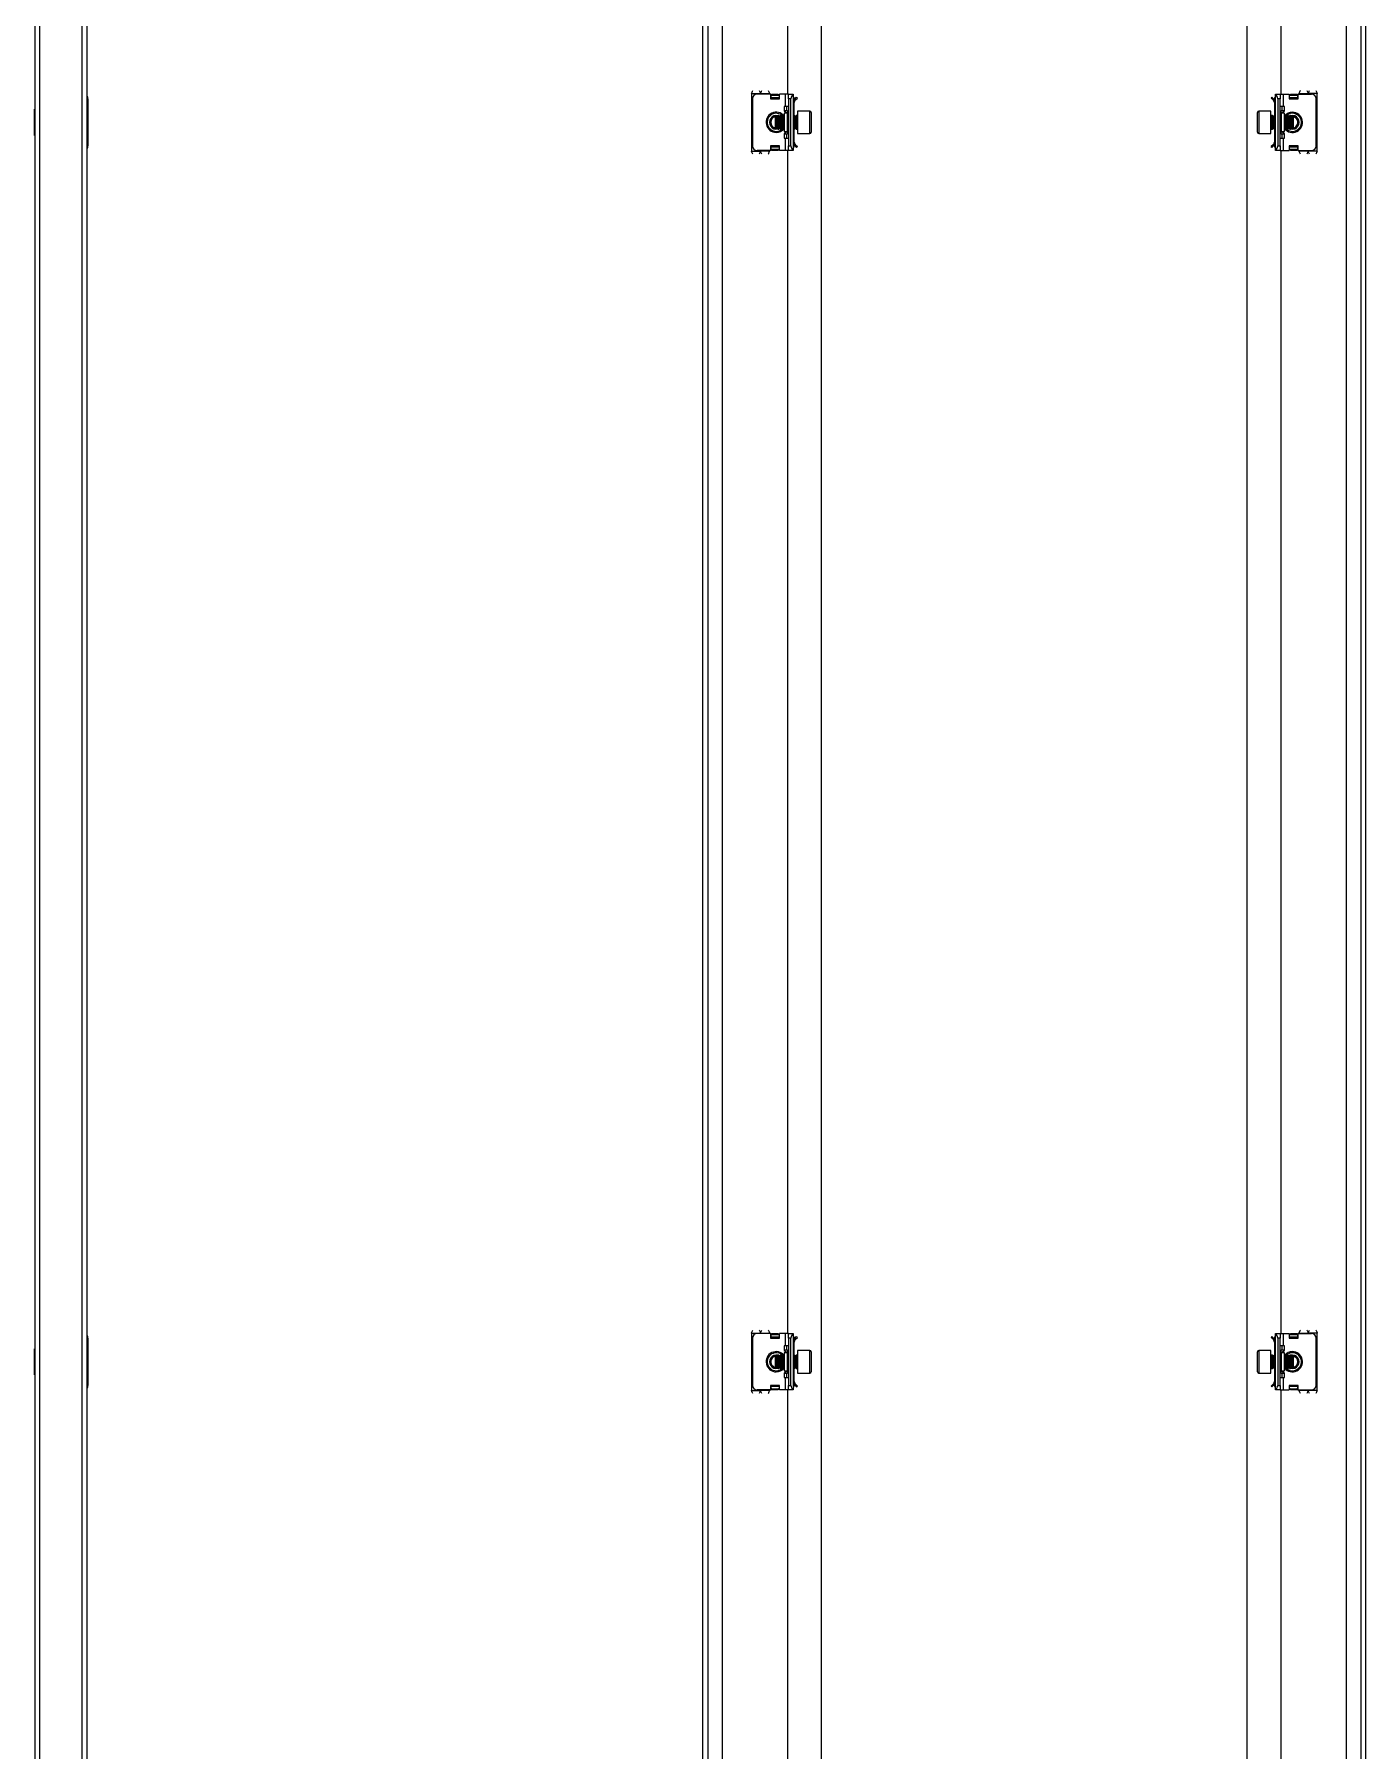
# Model space of a CAD drawing. Header units: millimetres. Extents: x -32 to 1459, y -1292 to 1206.
# Drawn here: x 868 to 1459, y -530 to 231 of the extents above; entities that cross this region are included whole.
import ezdxf

# ---------------------------------------------------------------- set-up
doc = ezdxf.new("R2010")
doc.units = ezdxf.units.MM

msp = doc.modelspace()

# ---------------------------------------------------------------- linework, layer by layer
at = {"color": 7, "linetype": 'Continuous', "lineweight": 25}
for p, q in [((868.5, -1158.31), (868.5, 992.49)), ((891.5, 994.59), (891.5, -1160.41)), ((1164.83, -1160.41), (1164.83, 994.59)), ((1173.33, 994.59), (1173.33, -1160.41)), ((1450.33, -1160.41), (1450.33, 994.59)), ((1458.83, 994.59), (1458.83, -1160.41)), ((1217.33, 961.59), (1217.33, -1127.41)), ((1406.33, -1127.41), (1406.33, 961.59)), ((1202.33, 854.59), (1202.33, 204.59)), ((1421.33, 204.59), (1421.33, 854.59)), ((892, 202.59), (892, 181.59)), ((1186.33, 204.84), (1186.33, 179.34)), ((1186.83, 202.59), (1186.83, 181.59)), ((1194.83, 204.59), (1188.83, 204.59)), ((1194.33, 204.84), (1194.33, 204.59)), ((1194.83, 204.59), (1194.83, 202.59)), ((1195.03, 204.47), (1194.83, 204.47)), ((1194.83, 202.59), (1198.83, 202.59)), ((1195.03, 202.59), (1195.03, 204.47)), ((1195.08, 204.21), (1195.58, 204.56)), ((1195.58, 204.21), (1195.08, 203.85)), ((1195.08, 203.85), (1195.08, 204.21)), ((1195.08, 202.94), (1195.08, 203.85)), ((1195.08, 202.59), (1195.08, 202.94)), ((1195.58, 204.56), (1195.58, 204.21)), ((1195.58, 204.56), (1198.08, 204.56)), ((1195.58, 204.21), (1198.08, 204.21)), ((1198.08, 204.21), (1198.08, 204.56)), ((1198.08, 204.56), (1198.58, 204.21)), ((1198.58, 203.85), (1198.08, 204.21)), ((1198.58, 204.21), (1198.58, 203.85)), ((1198.58, 203.85), (1198.58, 202.94)), ((1198.58, 202.94), (1198.58, 202.59)), ((1198.83, 202.59), (1198.83, 204.59)), ((1201.33, 204.59), (1198.83, 204.59)), ((1200.83, 199.09), (1200.83, 197.09)), ((1201.33, 199.09), (1200.83, 199.09)), ((1202.83, 204.59), (1201.33, 204.59)), ((1202.83, 199.09), (1201.33, 199.09)), ((1202.83, 202.59), (1202.83, 204.59)), ((1202.83, 204.59), (1204.83, 204.59)), ((1202.83, 202.59), (1202.83, 181.59)), ((1203.83, 181.59), (1203.83, 202.59)), ((1204.83, 204.59), (1204.83, 204.32)), ((1204.83, 204.32), (1204.83, 179.85)), ((1204.83, 203.5), (1205.04, 203.29)), ((1205.33, 200.84), (1204.83, 200.84)), ((1205.33, 202.59), (1205.33, 202.13)), ((1205.33, 197.34), (1205.33, 200.84)), ((1205.42, 202.25), (1206.39, 203.23)), ((1205.77, 201.9), (1205.42, 202.25)), ((1205.77, 201.9), (1206.75, 202.87)), ((1206.39, 203.23), (1206.75, 202.87)), ((1417.27, 203.23), (1416.92, 202.87)), ((1417.89, 201.9), (1416.92, 202.87)), ((1418.25, 202.25), (1417.27, 203.23)), ((1417.89, 201.9), (1418.25, 202.25)), ((1418.33, 202.59), (1418.33, 202.19)), ((1418.33, 200.84), (1418.83, 200.84)), ((1418.33, 200.84), (1418.33, 197.34)), ((1418.62, 203.29), (1418.83, 203.5)), ((1418.83, 204.59), (1420.83, 204.59)), ((1418.83, 204.32), (1418.83, 204.59)), ((1418.83, 179.85), (1418.83, 204.32)), ((1419.83, 202.59), (1419.83, 181.59)), ((1420.83, 204.59), (1420.83, 202.59)), ((1420.83, 204.59), (1422.33, 204.59)), ((1420.83, 181.59), (1420.83, 202.59)), ((1422.33, 199.09), (1420.83, 199.09)), ((1422.33, 204.59), (1424.83, 204.59)), ((1422.83, 199.09), (1422.33, 199.09)), ((1422.83, 197.09), (1422.83, 199.09)), ((1424.83, 204.59), (1424.83, 202.59)), ((1424.83, 202.59), (1428.83, 202.59)), ((1425.08, 204.21), (1425.58, 204.56)), ((1425.58, 204.21), (1425.08, 203.85)), ((1425.08, 203.85), (1425.08, 204.21)), ((1425.08, 202.94), (1425.08, 203.85)), ((1425.08, 202.59), (1425.08, 202.94)), ((1425.58, 204.56), (1425.58, 204.21)), ((1425.58, 204.56), (1428.08, 204.56)), ((1425.58, 204.21), (1428.08, 204.21)), ((1428.08, 204.21), (1428.08, 204.56)), ((1428.08, 204.56), (1428.58, 204.21)), ((1428.58, 203.85), (1428.08, 204.21)), ((1428.58, 204.21), (1428.58, 203.85)), ((1428.58, 203.85), (1428.58, 202.94)), ((1428.58, 202.94), (1428.58, 202.59)), ((1428.63, 204.47), (1428.63, 202.59)), ((1428.83, 204.47), (1428.63, 204.47)), ((1428.83, 202.59), (1428.83, 204.59)), ((1428.83, 204.59), (1434.83, 204.59)), ((1429.33, 204.59), (1429.33, 204.84)), ((1436.83, 181.59), (1436.83, 202.59)), ((1437.33, 179.34), (1437.33, 204.84)), ((868.5, 197.87), (868.2, 197.87)), ((868.2, 186.3), (868.2, 197.87)), ((1197.39, 195.09), (1196.83, 194.53)), ((1196.83, 194.53), (1196.83, 189.64)), ((1197.44, 195.09), (1197.39, 195.09)), ((1197.39, 195.09), (1197.39, 189.09)), ((1197.83, 194.53), (1197.44, 195.09)), ((1197.44, 195.09), (1197.44, 190.94)), ((1197.44, 190.94), (1197.44, 189.09)), ((1198.22, 195.09), (1197.83, 194.53)), ((1197.83, 194.53), (1197.83, 191.15)), ((1197.83, 191.15), (1197.83, 189.64)), ((1198.44, 195.09), (1198.22, 195.09)), ((1198.22, 195.09), (1198.22, 190.94)), ((1198.22, 190.94), (1198.22, 189.09)), ((1198.83, 194.53), (1198.44, 195.09)), ((1198.44, 195.09), (1198.44, 190.94)), ((1198.44, 190.94), (1198.44, 189.09)), ((1198.66, 194.78), (1198.91, 194.64)), ((1199.22, 195.09), (1198.83, 194.53)), ((1198.83, 194.53), (1198.83, 191.15)), ((1198.83, 191.15), (1198.83, 189.64)), ((1199.44, 195.09), (1199.22, 195.09)), ((1199.22, 195.09), (1199.22, 190.94)), ((1199.22, 190.94), (1199.22, 189.09)), ((1199.83, 194.53), (1199.44, 195.09)), ((1199.44, 195.09), (1199.44, 190.94)), ((1199.44, 190.94), (1199.44, 189.09)), ((1200.22, 195.09), (1199.83, 194.53)), ((1199.83, 194.53), (1199.83, 191.15)), ((1199.83, 191.15), (1199.83, 189.64)), ((1200.44, 195.09), (1200.22, 195.09)), ((1200.22, 195.09), (1200.22, 190.94)), ((1200.22, 190.94), (1200.22, 189.09)), ((1200.83, 194.53), (1200.44, 195.09)), ((1200.44, 195.09), (1200.44, 190.94)), ((1200.44, 190.94), (1200.44, 189.09)), ((1200.83, 197.34), (1201.83, 197.34)), ((1200.83, 197.09), (1202.51, 196.12)), ((1202.33, 196.09), (1200.83, 196.09)), ((1200.83, 196.09), (1200.83, 188.09)), ((1201.83, 197.34), (1202.33, 197.34)), ((1202.33, 197.34), (1202.33, 196.22)), ((1205.33, 197.34), (1204.83, 197.34)), ((1205.22, 195.09), (1204.83, 194.53)), ((1205.44, 195.09), (1205.22, 195.09)), ((1205.22, 195.09), (1205.22, 190.94)), ((1205.22, 190.94), (1205.22, 189.09)), ((1205.33, 195.09), (1205.33, 197.34)), ((1205.83, 194.53), (1205.44, 195.09)), ((1205.44, 195.09), (1205.44, 190.94)), ((1205.44, 190.94), (1205.44, 189.09)), ((1206.22, 195.09), (1205.83, 194.53)), ((1205.83, 194.53), (1205.83, 191.15)), ((1205.83, 191.15), (1205.83, 189.64)), ((1206.58, 195.09), (1206.22, 195.09)), ((1206.22, 195.09), (1206.22, 190.94)), ((1206.22, 190.94), (1206.22, 189.09)), ((1212.23, 197.09), (1206.83, 197.09)), ((1206.83, 197.09), (1206.83, 187.09)), ((1212.83, 196.49), (1212.83, 187.69)), ((1410.83, 196.15), (1410.83, 196.49)), ((1410.83, 187.69), (1410.83, 196.15)), ((1416.83, 197.09), (1411.43, 197.09)), ((1416.83, 196.71), (1416.83, 197.09)), ((1416.83, 187.09), (1416.83, 196.71)), ((1417.44, 195.09), (1417.08, 195.09)), ((1417.83, 194.53), (1417.44, 195.09)), ((1417.44, 190.94), (1417.44, 195.09)), ((1417.44, 189.09), (1417.44, 190.94)), ((1418.22, 195.09), (1417.83, 194.53)), ((1417.83, 191.15), (1417.83, 194.53)), ((1417.83, 189.64), (1417.83, 191.15)), ((1418.44, 195.09), (1418.22, 195.09)), ((1418.22, 190.94), (1418.22, 195.09)), ((1418.22, 189.09), (1418.22, 190.94)), ((1418.83, 197.34), (1418.33, 197.34)), ((1418.33, 197.34), (1418.33, 195.09)), ((1418.83, 194.53), (1418.44, 195.09)), ((1418.44, 190.94), (1418.44, 195.09)), ((1418.44, 189.09), (1418.44, 190.94)), ((1421.16, 196.12), (1422.83, 197.09)), ((1421.33, 196.22), (1421.33, 197.34)), ((1421.33, 197.34), (1421.83, 197.34)), ((1422.83, 196.09), (1421.33, 196.09)), ((1421.83, 197.34), (1422.83, 197.34)), ((1422.83, 188.09), (1422.83, 196.09)), ((1423.22, 195.09), (1422.83, 194.53)), ((1423.44, 195.09), (1423.22, 195.09)), ((1423.22, 190.94), (1423.22, 195.09)), ((1423.22, 189.09), (1423.22, 190.94)), ((1423.83, 194.53), (1423.44, 195.09)), ((1423.44, 190.94), (1423.44, 195.09)), ((1423.44, 189.09), (1423.44, 190.94)), ((1424.22, 195.09), (1423.83, 194.53)), ((1423.83, 191.15), (1423.83, 194.53)), ((1423.83, 189.64), (1423.83, 191.15)), ((1424.44, 195.09), (1424.22, 195.09)), ((1424.22, 190.94), (1424.22, 195.09)), ((1424.22, 189.09), (1424.22, 190.94)), ((1424.83, 194.53), (1424.44, 195.09)), ((1424.44, 190.94), (1424.44, 195.09)), ((1424.44, 189.09), (1424.44, 190.94)), ((1424.76, 194.64), (1425, 194.78)), ((1425.22, 195.09), (1424.83, 194.53)), ((1424.83, 191.15), (1424.83, 194.53)), ((1424.83, 189.64), (1424.83, 191.15)), ((1425.44, 195.09), (1425.22, 195.09)), ((1425.22, 190.94), (1425.22, 195.09)), ((1425.22, 189.09), (1425.22, 190.94)), ((1425.83, 194.53), (1425.44, 195.09)), ((1425.44, 190.94), (1425.44, 195.09)), ((1425.44, 189.09), (1425.44, 190.94)), ((1426.22, 195.09), (1425.83, 194.53)), ((1425.83, 191.15), (1425.83, 194.53)), ((1425.83, 189.64), (1425.83, 191.15)), ((1426.28, 195.09), (1426.22, 195.09)), ((1426.22, 190.94), (1426.22, 195.09)), ((1426.22, 189.09), (1426.22, 190.94)), ((1426.83, 194.53), (1426.28, 195.09)), ((1426.28, 194.86), (1426.28, 195.09)), ((1426.28, 189.09), (1426.28, 194.86)), ((1426.83, 194.35), (1426.83, 194.53)), ((1426.83, 189.64), (1426.83, 194.35)), ((868.2, 186.3), (868.5, 186.3)), ((1196.31, 189.52), (1197.14, 189.33)), ((1196.83, 189.64), (1197.39, 189.09)), ((1197.39, 189.09), (1197.44, 189.09)), ((1197.44, 189.09), (1197.83, 189.64)), ((1197.62, 189.34), (1197.99, 189.41)), ((1197.83, 189.64), (1198.22, 189.09)), ((1198.22, 189.09), (1198.44, 189.09)), ((1198.44, 189.09), (1198.83, 189.64)), ((1198.91, 189.53), (1198.66, 189.4)), ((1198.83, 189.64), (1199.22, 189.09)), ((1199.22, 189.09), (1199.44, 189.09)), ((1199.44, 189.09), (1199.83, 189.64)), ((1199.83, 189.64), (1200.22, 189.09)), ((1200.22, 189.09), (1200.44, 189.09)), ((1200.44, 189.09), (1200.83, 189.64)), ((1200.83, 188.09), (1202.33, 188.09)), ((1202.51, 188.05), (1200.83, 187.09)), ((1200.83, 187.09), (1200.83, 185.09)), ((1201.83, 186.84), (1200.83, 186.84)), ((1200.83, 185.09), (1201.33, 185.09)), ((1201.33, 185.09), (1202.83, 185.09)), ((1202.33, 186.84), (1201.83, 186.84)), ((1202.33, 187.95), (1202.33, 186.84)), ((1204.83, 189.64), (1205.22, 189.09)), ((1204.83, 186.84), (1205.33, 186.84)), ((1205.33, 183.34), (1204.83, 183.34)), ((1205.22, 189.09), (1205.44, 189.09)), ((1205.33, 186.84), (1205.33, 189.09)), ((1205.33, 183.34), (1205.33, 186.84)), ((1205.44, 189.09), (1205.83, 189.64)), ((1205.83, 189.64), (1206.22, 189.09)), ((1206.22, 189.09), (1206.58, 189.09)), ((1206.83, 187.09), (1212.23, 187.09)), ((1411.43, 187.09), (1416.83, 187.09)), ((1417.08, 189.09), (1417.44, 189.09)), ((1417.44, 189.09), (1417.83, 189.64)), ((1417.83, 189.64), (1418.22, 189.09)), ((1418.22, 189.09), (1418.44, 189.09)), ((1418.33, 189.09), (1418.33, 186.84)), ((1418.33, 186.84), (1418.83, 186.84)), ((1418.33, 186.84), (1418.33, 183.34)), ((1418.33, 183.34), (1418.83, 183.34)), ((1418.44, 189.09), (1418.83, 189.64)), ((1420.83, 185.09), (1422.33, 185.09)), ((1422.83, 187.09), (1421.16, 188.05)), ((1421.33, 188.09), (1422.83, 188.09)), ((1421.33, 186.84), (1421.33, 187.95)), ((1421.83, 186.84), (1421.33, 186.84)), ((1422.83, 186.84), (1421.83, 186.84)), ((1422.33, 185.09), (1422.83, 185.09)), ((1422.83, 189.64), (1423.22, 189.09)), ((1422.83, 185.09), (1422.83, 187.09)), ((1423.22, 189.09), (1423.44, 189.09)), ((1423.44, 189.09), (1423.83, 189.64)), ((1423.83, 189.64), (1424.22, 189.09)), ((1424.22, 189.09), (1424.44, 189.09)), ((1424.44, 189.09), (1424.83, 189.64)), ((1425, 189.4), (1424.76, 189.53)), ((1424.83, 189.64), (1425.22, 189.09)), ((1425.22, 189.09), (1425.44, 189.09)), ((1425.44, 189.09), (1425.83, 189.64)), ((1425.67, 189.41), (1426.04, 189.34)), ((1425.83, 189.64), (1426.22, 189.09)), ((1426.22, 189.09), (1426.28, 189.09)), ((1426.28, 189.09), (1426.83, 189.64)), ((1426.52, 189.33), (1427.35, 189.52)), ((1194.83, 179.59), (1188.83, 179.59)), ((1194.33, 179.59), (1194.33, 179.34)), ((1198.83, 181.59), (1194.83, 181.59)), ((1194.83, 181.59), (1194.83, 179.59)), ((1194.83, 179.7), (1195.03, 179.7)), ((1195.03, 179.7), (1195.03, 181.59)), ((1195.08, 181.23), (1195.08, 181.59)), ((1195.08, 180.32), (1195.08, 181.23)), ((1195.08, 180.32), (1195.58, 179.96)), ((1195.08, 179.96), (1195.08, 180.32)), ((1195.58, 179.61), (1195.08, 179.96)), ((1198.08, 179.96), (1195.58, 179.96)), ((1195.58, 179.96), (1195.58, 179.61)), ((1198.08, 179.61), (1195.58, 179.61)), ((1198.08, 179.96), (1198.58, 180.32)), ((1198.08, 179.61), (1198.08, 179.96)), ((1198.58, 179.96), (1198.08, 179.61)), ((1198.58, 181.59), (1198.58, 181.23)), ((1198.58, 181.23), (1198.58, 180.32)), ((1198.58, 180.32), (1198.58, 179.96)), ((1198.83, 179.59), (1198.83, 181.59)), ((1201.33, 179.59), (1198.83, 179.59)), ((1202.83, 179.59), (1201.33, 179.59)), ((1202.33, 179.59), (1202.33, -345.41)), ((1202.83, 179.59), (1202.83, 181.59)), ((1204.83, 179.59), (1202.83, 179.59)), ((1205.04, 180.88), (1204.83, 180.67)), ((1204.83, 179.85), (1204.83, 179.59)), ((1205.33, 181.59), (1205.33, 181.98)), ((1205.77, 182.28), (1205.42, 181.92)), ((1205.42, 181.92), (1206.39, 180.95)), ((1205.77, 182.28), (1206.75, 181.3)), ((1206.39, 180.95), (1206.75, 181.3)), ((1417.89, 182.28), (1416.92, 181.3)), ((1417.27, 180.95), (1416.92, 181.3)), ((1418.25, 181.92), (1417.27, 180.95)), ((1417.89, 182.28), (1418.25, 181.92)), ((1418.33, 181.59), (1418.33, 182.05)), ((1418.83, 180.67), (1418.62, 180.88)), ((1418.83, 179.59), (1418.83, 179.85)), ((1420.83, 179.59), (1418.83, 179.59)), ((1420.83, 181.59), (1420.83, 179.59)), ((1420.83, 179.59), (1422.33, 179.59)), ((1421.33, -345.41), (1421.33, 179.59)), ((1422.33, 179.59), (1424.83, 179.59)), ((1424.83, 181.59), (1424.83, 179.59)), ((1428.83, 181.59), (1424.83, 181.59)), ((1425.08, 181.23), (1425.08, 181.59)), ((1425.08, 180.32), (1425.08, 181.23)), ((1425.08, 179.96), (1425.08, 180.32)), ((1425.08, 180.32), (1425.58, 179.96)), ((1425.58, 179.61), (1425.08, 179.96)), ((1425.58, 179.96), (1425.58, 179.61)), ((1428.08, 179.96), (1425.58, 179.96)), ((1428.08, 179.61), (1425.58, 179.61)), ((1428.08, 179.96), (1428.58, 180.32)), ((1428.08, 179.61), (1428.08, 179.96)), ((1428.58, 179.96), (1428.08, 179.61)), ((1428.58, 181.59), (1428.58, 181.23)), ((1428.58, 181.23), (1428.58, 180.32)), ((1428.58, 180.32), (1428.58, 179.96)), ((1428.63, 181.59), (1428.63, 179.7)), ((1428.63, 179.7), (1428.83, 179.7)), ((1428.83, 179.59), (1428.83, 181.59)), ((1428.83, 179.59), (1434.83, 179.59)), ((1429.33, 179.34), (1429.33, 179.59)), ((892, -347.41), (892, -368.41)), ((1186.33, -345.16), (1186.33, -370.66)), ((1186.83, -347.41), (1186.83, -368.41)), ((1194.83, -345.41), (1188.83, -345.41)), ((1194.33, -345.16), (1194.33, -345.41)), ((1194.83, -345.41), (1194.83, -347.41)), ((1195.03, -345.53), (1194.83, -345.53)), ((1194.83, -347.41), (1198.83, -347.41)), ((1195.03, -347.41), (1195.03, -345.53)), ((1195.08, -345.79), (1195.58, -345.44)), ((1195.58, -345.79), (1195.08, -346.15)), ((1195.08, -346.15), (1195.08, -345.79)), ((1195.08, -347.06), (1195.08, -346.15)), ((1195.08, -347.41), (1195.08, -347.06)), ((1195.58, -345.44), (1195.58, -345.79)), ((1195.58, -345.44), (1198.08, -345.44)), ((1195.58, -345.79), (1198.08, -345.79)), ((1198.08, -345.79), (1198.08, -345.44)), ((1198.08, -345.44), (1198.58, -345.79)), ((1198.58, -346.15), (1198.08, -345.79)), ((1198.58, -345.79), (1198.58, -346.15)), ((1198.58, -346.15), (1198.58, -347.06)), ((1198.58, -347.06), (1198.58, -347.41)), ((1198.83, -347.41), (1198.83, -345.41)), ((1201.33, -345.41), (1198.83, -345.41)), ((1202.83, -345.41), (1201.33, -345.41)), ((1202.83, -345.41), (1204.83, -345.41)), ((1202.83, -347.41), (1202.83, -345.41)), ((1202.83, -347.41), (1202.83, -368.41)), ((1203.83, -368.41), (1203.83, -347.41)), ((1204.83, -345.41), (1204.83, -345.68)), ((1204.83, -345.68), (1204.83, -370.15)), ((1204.83, -346.5), (1205.04, -346.71)), ((1205.33, -349.16), (1204.83, -349.16)), ((1205.33, -347.41), (1205.33, -347.87)), ((1205.33, -352.66), (1205.33, -349.16)), ((1205.42, -347.75), (1206.39, -346.77)), ((1205.77, -348.1), (1205.42, -347.75)), ((1205.77, -348.1), (1206.75, -347.13)), ((1206.39, -346.77), (1206.75, -347.13)), ((1417.27, -346.77), (1416.92, -347.13)), ((1417.89, -348.1), (1416.92, -347.13)), ((1418.25, -347.75), (1417.27, -346.77)), ((1417.89, -348.1), (1418.25, -347.75)), ((1418.33, -347.41), (1418.33, -347.81)), ((1418.33, -349.16), (1418.83, -349.16)), ((1418.33, -349.16), (1418.33, -352.66)), ((1418.62, -346.71), (1418.83, -346.5)), ((1418.83, -345.41), (1420.83, -345.41)), ((1418.83, -345.68), (1418.83, -345.41)), ((1418.83, -370.15), (1418.83, -345.68)), ((1419.83, -347.41), (1419.83, -368.41)), ((1420.83, -345.41), (1420.83, -347.41)), ((1420.83, -345.41), (1422.33, -345.41)), ((1420.83, -368.41), (1420.83, -347.41)), ((1422.33, -345.41), (1424.83, -345.41)), ((1424.83, -345.41), (1424.83, -347.41)), ((1424.83, -347.41), (1428.83, -347.41)), ((1425.08, -345.79), (1425.58, -345.44)), ((1425.58, -345.79), (1425.08, -346.15)), ((1425.08, -346.15), (1425.08, -345.79)), ((1425.08, -347.06), (1425.08, -346.15)), ((1425.08, -347.41), (1425.08, -347.06)), ((1425.58, -345.44), (1425.58, -345.79)), ((1425.58, -345.44), (1428.08, -345.44)), ((1425.58, -345.79), (1428.08, -345.79)), ((1428.08, -345.79), (1428.08, -345.44)), ((1428.08, -345.44), (1428.58, -345.79)), ((1428.58, -346.15), (1428.08, -345.79)), ((1428.58, -345.79), (1428.58, -346.15)), ((1428.58, -346.15), (1428.58, -347.06)), ((1428.58, -347.06), (1428.58, -347.41)), ((1428.63, -345.53), (1428.63, -347.41)), ((1428.83, -345.53), (1428.63, -345.53)), ((1428.83, -347.41), (1428.83, -345.41)), ((1428.83, -345.41), (1434.83, -345.41)), ((1429.33, -345.41), (1429.33, -345.16)), ((1436.83, -368.41), (1436.83, -347.41)), ((1437.33, -370.66), (1437.33, -345.16)), ((868.5, -352.13), (868.2, -352.13)), ((868.2, -360.06), (868.2, -352.13)), ((1197.14, -355.16), (1196.31, -355.35)), ((1197.39, -354.91), (1196.83, -355.47)), ((1196.83, -355.47), (1196.83, -360.17)), ((1197.44, -354.91), (1197.39, -354.91)), ((1197.39, -354.91), (1197.39, -360.69)), ((1197.83, -355.47), (1197.44, -354.91)), ((1197.44, -354.91), (1197.44, -356.77)), ((1197.44, -356.77), (1197.44, -360.91)), ((1197.99, -355.24), (1197.62, -355.17)), ((1198.22, -354.91), (1197.83, -355.47)), ((1197.83, -355.47), (1197.83, -356.98)), ((1197.83, -356.98), (1197.83, -360.36)), ((1198.44, -354.91), (1198.22, -354.91)), ((1198.22, -354.91), (1198.22, -356.77)), ((1198.22, -356.77), (1198.22, -360.91)), ((1198.83, -355.47), (1198.44, -354.91)), ((1198.44, -354.91), (1198.44, -356.77)), ((1198.44, -356.77), (1198.44, -360.91)), ((1198.66, -355.22), (1198.91, -355.36)), ((1199.22, -354.91), (1198.83, -355.47)), ((1198.83, -355.47), (1198.83, -356.98)), ((1198.83, -356.98), (1198.83, -360.36)), ((1199.44, -354.91), (1199.22, -354.91)), ((1199.22, -354.91), (1199.22, -356.77)), ((1199.22, -356.77), (1199.22, -360.91)), ((1199.83, -355.47), (1199.44, -354.91)), ((1199.44, -354.91), (1199.44, -356.77)), ((1199.44, -356.77), (1199.44, -360.91)), ((1200.22, -354.91), (1199.83, -355.47)), ((1199.83, -355.47), (1199.83, -356.98)), ((1199.83, -356.98), (1199.83, -360.36)), ((1200.44, -354.91), (1200.22, -354.91)), ((1200.22, -354.91), (1200.22, -356.77)), ((1200.22, -356.77), (1200.22, -360.91)), ((1200.83, -355.47), (1200.44, -354.91)), ((1200.44, -354.91), (1200.44, -356.77)), ((1200.44, -356.77), (1200.44, -360.91)), ((1200.83, -350.91), (1200.83, -352.91)), ((1201.33, -350.91), (1200.83, -350.91)), ((1200.83, -352.66), (1201.83, -352.66)), ((1200.83, -352.91), (1202.51, -353.88)), ((1202.33, -353.91), (1200.83, -353.91)), ((1200.83, -353.91), (1200.83, -361.91)), ((1202.83, -350.91), (1201.33, -350.91)), ((1201.83, -352.66), (1202.33, -352.66)), ((1202.33, -352.66), (1202.33, -353.78)), ((1205.33, -352.66), (1204.83, -352.66)), ((1205.22, -354.91), (1204.83, -355.47)), ((1205.44, -354.91), (1205.22, -354.91)), ((1205.22, -354.91), (1205.22, -356.77)), ((1205.22, -356.77), (1205.22, -360.91)), ((1205.33, -354.91), (1205.33, -352.66)), ((1205.83, -355.47), (1205.44, -354.91)), ((1205.44, -354.91), (1205.44, -356.77)), ((1205.44, -356.77), (1205.44, -360.91)), ((1206.22, -354.91), (1205.83, -355.47)), ((1205.83, -355.47), (1205.83, -356.98)), ((1205.83, -356.98), (1205.83, -360.36)), ((1206.58, -354.91), (1206.22, -354.91)), ((1206.22, -354.91), (1206.22, -356.77)), ((1206.22, -356.77), (1206.22, -360.91)), ((1212.23, -352.91), (1206.83, -352.91)), ((1206.83, -352.91), (1206.83, -362.54)), ((1212.83, -353.51), (1212.83, -361.98)), ((1410.83, -362.31), (1410.83, -353.51)), ((1416.83, -352.91), (1411.43, -352.91)), ((1416.83, -362.91), (1416.83, -352.91)), ((1417.44, -354.91), (1417.08, -354.91)), ((1417.83, -355.47), (1417.44, -354.91)), ((1417.44, -356.77), (1417.44, -354.91)), ((1417.44, -360.91), (1417.44, -356.77)), ((1418.22, -354.91), (1417.83, -355.47)), ((1417.83, -356.98), (1417.83, -355.47)), ((1417.83, -360.36), (1417.83, -356.98)), ((1418.44, -354.91), (1418.22, -354.91)), ((1418.22, -356.77), (1418.22, -354.91)), ((1418.22, -360.91), (1418.22, -356.77)), ((1418.83, -352.66), (1418.33, -352.66)), ((1418.33, -352.66), (1418.33, -354.91)), ((1418.83, -355.47), (1418.44, -354.91)), ((1418.44, -356.77), (1418.44, -354.91)), ((1418.44, -360.91), (1418.44, -356.77)), ((1422.33, -350.91), (1420.83, -350.91)), ((1421.16, -353.88), (1422.83, -352.91)), ((1421.33, -353.78), (1421.33, -352.66)), ((1421.33, -352.66), (1421.83, -352.66)), ((1422.83, -353.91), (1421.33, -353.91)), ((1421.83, -352.66), (1422.83, -352.66)), ((1422.83, -350.91), (1422.33, -350.91)), ((1422.83, -352.91), (1422.83, -350.91)), ((1422.83, -361.91), (1422.83, -353.91)), ((1423.22, -354.91), (1422.83, -355.47)), ((1423.44, -354.91), (1423.22, -354.91)), ((1423.22, -356.77), (1423.22, -354.91)), ((1423.22, -360.91), (1423.22, -356.77)), ((1423.83, -355.47), (1423.44, -354.91)), ((1423.44, -356.77), (1423.44, -354.91)), ((1423.44, -360.91), (1423.44, -356.77)), ((1424.22, -354.91), (1423.83, -355.47)), ((1423.83, -356.98), (1423.83, -355.47)), ((1423.83, -360.36), (1423.83, -356.98)), ((1424.44, -354.91), (1424.22, -354.91)), ((1424.22, -356.77), (1424.22, -354.91)), ((1424.22, -360.91), (1424.22, -356.77)), ((1424.83, -355.47), (1424.44, -354.91)), ((1424.44, -356.77), (1424.44, -354.91)), ((1424.44, -360.91), (1424.44, -356.77)), ((1424.76, -355.36), (1425, -355.22)), ((1425.22, -354.91), (1424.83, -355.47)), ((1424.83, -356.98), (1424.83, -355.47)), ((1424.83, -360.36), (1424.83, -356.98)), ((1425.44, -354.91), (1425.22, -354.91)), ((1425.22, -356.77), (1425.22, -354.91)), ((1425.22, -360.91), (1425.22, -356.77)), ((1425.83, -355.47), (1425.44, -354.91)), ((1425.44, -356.77), (1425.44, -354.91)), ((1425.44, -360.91), (1425.44, -356.77)), ((1426.04, -355.17), (1425.67, -355.24)), ((1426.22, -354.91), (1425.83, -355.47)), ((1425.83, -356.98), (1425.83, -355.47)), ((1425.83, -360.36), (1425.83, -356.98)), ((1426.28, -354.91), (1426.22, -354.91)), ((1426.22, -356.77), (1426.22, -354.91)), ((1426.22, -360.91), (1426.22, -356.77)), ((1426.83, -355.47), (1426.28, -354.91)), ((1426.28, -360.91), (1426.28, -354.91)), ((1427.35, -355.35), (1426.52, -355.16)), ((1426.83, -360.36), (1426.83, -355.47)), ((868.2, -363.7), (868.2, -360.06)), ((868.2, -363.7), (868.5, -363.7)), ((1196.83, -360.17), (1196.83, -360.36)), ((1196.83, -360.36), (1197.39, -360.91)), ((1197.39, -360.69), (1197.39, -360.91)), ((1197.39, -360.91), (1197.44, -360.91)), ((1197.44, -360.91), (1197.83, -360.36)), ((1197.83, -360.36), (1198.22, -360.91)), ((1198.22, -360.91), (1198.44, -360.91)), ((1198.44, -360.91), (1198.83, -360.36)), ((1198.91, -360.47), (1198.66, -360.6)), ((1198.83, -360.36), (1199.22, -360.91)), ((1199.22, -360.91), (1199.44, -360.91)), ((1199.44, -360.91), (1199.83, -360.36)), ((1199.83, -360.36), (1200.22, -360.91)), ((1200.22, -360.91), (1200.44, -360.91)), ((1200.44, -360.91), (1200.83, -360.36)), ((1200.83, -361.91), (1202.33, -361.91)), ((1202.51, -361.95), (1200.83, -362.91)), ((1200.83, -362.91), (1200.83, -364.91)), ((1201.83, -363.16), (1200.83, -363.16)), ((1200.83, -364.91), (1201.33, -364.91)), ((1201.33, -364.91), (1202.83, -364.91)), ((1202.33, -363.16), (1201.83, -363.16)), ((1202.33, -362.05), (1202.33, -363.16)), ((1204.83, -360.36), (1205.22, -360.91)), ((1204.83, -363.16), (1205.33, -363.16)), ((1205.22, -360.91), (1205.44, -360.91)), ((1205.33, -363.16), (1205.33, -360.91)), ((1205.33, -366.66), (1205.33, -363.16)), ((1205.44, -360.91), (1205.83, -360.36)), ((1205.83, -360.36), (1206.22, -360.91)), ((1206.22, -360.91), (1206.58, -360.91)), ((1206.83, -362.54), (1206.83, -362.91)), ((1206.83, -362.91), (1212.23, -362.91)), ((1212.83, -361.98), (1212.83, -362.31)), ((1411.43, -362.91), (1416.83, -362.91)), ((1417.08, -360.91), (1417.44, -360.91)), ((1417.44, -360.91), (1417.83, -360.36)), ((1417.83, -360.36), (1418.22, -360.91)), ((1418.22, -360.91), (1418.44, -360.91)), ((1418.33, -360.91), (1418.33, -363.16)), ((1418.33, -363.16), (1418.83, -363.16)), ((1418.33, -363.16), (1418.33, -366.66)), ((1418.44, -360.91), (1418.83, -360.36)), ((1420.83, -364.91), (1422.33, -364.91)), ((1422.83, -362.91), (1421.16, -361.95)), ((1421.33, -361.91), (1422.83, -361.91)), ((1421.33, -363.16), (1421.33, -362.05)), ((1421.83, -363.16), (1421.33, -363.16)), ((1422.83, -363.16), (1421.83, -363.16)), ((1422.33, -364.91), (1422.83, -364.91)), ((1422.83, -360.36), (1423.22, -360.91)), ((1422.83, -364.91), (1422.83, -362.91)), ((1423.22, -360.91), (1423.44, -360.91)), ((1423.44, -360.91), (1423.83, -360.36)), ((1423.83, -360.36), (1424.22, -360.91)), ((1424.22, -360.91), (1424.44, -360.91)), ((1424.44, -360.91), (1424.83, -360.36)), ((1425, -360.6), (1424.76, -360.47)), ((1424.83, -360.36), (1425.22, -360.91)), ((1425.22, -360.91), (1425.44, -360.91)), ((1425.44, -360.91), (1425.83, -360.36)), ((1425.83, -360.36), (1426.22, -360.91)), ((1426.22, -360.91), (1426.28, -360.91)), ((1426.28, -360.91), (1426.83, -360.36)), ((1194.83, -370.41), (1188.83, -370.41)), ((1194.33, -370.41), (1194.33, -370.66)), ((1198.83, -368.41), (1194.83, -368.41)), ((1194.83, -368.41), (1194.83, -370.41)), ((1194.83, -370.3), (1195.03, -370.3)), ((1195.03, -370.3), (1195.03, -368.41)), ((1195.08, -368.77), (1195.08, -368.41)), ((1195.08, -369.68), (1195.08, -368.77)), ((1195.08, -369.68), (1195.58, -370.04)), ((1195.08, -370.04), (1195.08, -369.68)), ((1195.58, -370.39), (1195.08, -370.04)), ((1198.08, -370.04), (1195.58, -370.04)), ((1195.58, -370.04), (1195.58, -370.39)), ((1198.08, -370.39), (1195.58, -370.39)), ((1198.08, -370.04), (1198.58, -369.68)), ((1198.08, -370.39), (1198.08, -370.04)), ((1198.58, -370.04), (1198.08, -370.39)), ((1198.58, -368.41), (1198.58, -368.77)), ((1198.58, -368.77), (1198.58, -369.68)), ((1198.58, -369.68), (1198.58, -370.04)), ((1198.83, -370.41), (1198.83, -368.41)), ((1201.33, -370.41), (1198.83, -370.41)), ((1202.83, -370.41), (1201.33, -370.41)), ((1202.33, -370.41), (1202.33, -1020.41)), ((1202.83, -370.41), (1202.83, -368.41)), ((1204.83, -370.41), (1202.83, -370.41)), ((1205.33, -366.66), (1204.83, -366.66)), ((1205.04, -369.12), (1204.83, -369.33)), ((1204.83, -370.15), (1204.83, -370.41)), ((1205.33, -368.41), (1205.33, -368.02)), ((1205.77, -367.72), (1205.42, -368.08)), ((1205.42, -368.08), (1206.39, -369.05)), ((1205.77, -367.72), (1206.75, -368.7)), ((1206.39, -369.05), (1206.75, -368.7)), ((1417.89, -367.72), (1416.92, -368.7)), ((1417.27, -369.05), (1416.92, -368.7)), ((1418.25, -368.08), (1417.27, -369.05)), ((1417.89, -367.72), (1418.25, -368.08)), ((1418.33, -366.66), (1418.83, -366.66)), ((1418.33, -368.41), (1418.33, -367.95)), ((1418.83, -369.33), (1418.62, -369.12)), ((1418.83, -370.41), (1418.83, -370.15)), ((1420.83, -370.41), (1418.83, -370.41)), ((1420.83, -368.41), (1420.83, -370.41)), ((1420.83, -370.41), (1422.33, -370.41)), ((1421.33, -1020.41), (1421.33, -370.41)), ((1422.33, -370.41), (1424.83, -370.41)), ((1428.83, -368.41), (1424.83, -368.41)), ((1424.83, -368.41), (1424.83, -370.41)), ((1425.08, -368.77), (1425.08, -368.41)), ((1425.08, -369.68), (1425.08, -368.77)), ((1425.08, -369.68), (1425.58, -370.04)), ((1425.08, -370.04), (1425.08, -369.68)), ((1425.58, -370.39), (1425.08, -370.04)), ((1428.08, -370.04), (1425.58, -370.04)), ((1425.58, -370.04), (1425.58, -370.39)), ((1428.08, -370.39), (1425.58, -370.39)), ((1428.08, -370.04), (1428.58, -369.68)), ((1428.08, -370.39), (1428.08, -370.04)), ((1428.58, -370.04), (1428.08, -370.39)), ((1428.58, -368.41), (1428.58, -368.77)), ((1428.58, -368.77), (1428.58, -369.68)), ((1428.58, -369.68), (1428.58, -370.04)), ((1428.63, -368.41), (1428.63, -370.3)), ((1428.63, -370.3), (1428.83, -370.3)), ((1428.83, -370.41), (1428.83, -368.41)), ((1428.83, -370.41), (1434.83, -370.41)), ((1429.33, -370.66), (1429.33, -370.41))]:
    msp.add_line(p, q, dxfattribs=at)
at = {"color": 8, "linetype": 'Continuous', "lineweight": 18}
for p, q in [((870.6, -1160.41), (870.6, 994.59)), ((889.4, -1160.41), (889.4, 994.59)), ((1166.93, 994.59), (1166.93, -1160.41)), ((1456.73, 994.59), (1456.73, -1160.41)), ((1186.33, 204.84), (1190.33, 204.84)), ((1190.33, 204.84), (1194.33, 204.84)), ((1198.58, 202.94), (1195.08, 202.94)), ((1201.33, 204.59), (1201.33, 199.09)), ((1201.83, 199.09), (1201.83, 197.34)), ((1203.83, 202.59), (1202.83, 202.59)), ((1204.83, 203.09), (1205.04, 203.29)), ((1204.83, 202.59), (1205.33, 202.59)), ((1418.83, 202.59), (1418.33, 202.59)), ((1418.83, 203.09), (1418.62, 203.29)), ((1420.83, 202.59), (1419.83, 202.59)), ((1421.83, 197.34), (1421.83, 199.09)), ((1422.33, 199.09), (1422.33, 204.59)), ((1428.58, 202.94), (1425.08, 202.94)), ((1429.33, 204.84), (1433.33, 204.84)), ((1437.33, 204.84), (1433.33, 204.84)), ((1202.33, 188.09), (1202.33, 196.09)), ((1206.58, 194.86), (1206.58, 195.09)), ((1206.58, 189.09), (1206.58, 194.86)), ((1212.23, 187.09), (1212.23, 197.09)), ((1411.43, 197.09), (1411.43, 196.71)), ((1411.43, 196.71), (1411.43, 187.09)), ((1417.08, 195.09), (1417.08, 189.09)), ((1421.33, 196.09), (1421.33, 188.09)), ((1201.33, 185.09), (1201.33, 179.59)), ((1201.83, 186.84), (1201.83, 185.09)), ((1421.83, 185.09), (1421.83, 186.84)), ((1422.33, 179.59), (1422.33, 185.09)), ((1186.33, 179.34), (1190.33, 179.34)), ((1194.33, 179.34), (1190.33, 179.34)), ((1195.08, 181.23), (1198.58, 181.23)), ((1202.83, 181.59), (1203.83, 181.59)), ((1204.83, 181.59), (1205.33, 181.59)), ((1204.83, 181.09), (1205.04, 180.88)), ((1418.83, 181.59), (1418.33, 181.59)), ((1418.83, 181.09), (1418.62, 180.88)), ((1419.83, 181.59), (1420.83, 181.59)), ((1425.08, 181.23), (1428.58, 181.23)), ((1433.33, 179.34), (1429.33, 179.34)), ((1437.33, 179.34), (1433.33, 179.34)), ((1186.33, -345.16), (1190.33, -345.16)), ((1190.33, -345.16), (1194.33, -345.16)), ((1198.58, -347.06), (1195.08, -347.06)), ((1201.33, -345.41), (1201.33, -350.91)), ((1203.83, -347.41), (1202.83, -347.41)), ((1204.83, -346.91), (1205.04, -346.71)), ((1204.83, -347.41), (1205.33, -347.41)), ((1418.83, -347.41), (1418.33, -347.41)), ((1418.83, -346.91), (1418.62, -346.71)), ((1420.83, -347.41), (1419.83, -347.41)), ((1422.33, -350.91), (1422.33, -345.41)), ((1428.58, -347.06), (1425.08, -347.06)), ((1429.33, -345.16), (1433.33, -345.16)), ((1437.33, -345.16), (1433.33, -345.16)), ((1201.83, -350.91), (1201.83, -352.66)), ((1202.33, -361.91), (1202.33, -353.91)), ((1206.58, -360.91), (1206.58, -354.91)), ((1212.23, -362.54), (1212.23, -352.91)), ((1411.43, -352.91), (1411.43, -362.91)), ((1417.08, -354.91), (1417.08, -360.69)), ((1421.33, -353.91), (1421.33, -361.91)), ((1421.83, -352.66), (1421.83, -350.91)), ((1201.33, -364.91), (1201.33, -370.41)), ((1201.83, -363.16), (1201.83, -364.91)), ((1212.23, -362.91), (1212.23, -362.54)), ((1417.08, -360.69), (1417.08, -360.91)), ((1421.83, -364.91), (1421.83, -363.16)), ((1422.33, -370.41), (1422.33, -364.91)), ((1186.33, -370.66), (1190.33, -370.66)), ((1194.33, -370.66), (1190.33, -370.66)), ((1195.08, -368.77), (1198.58, -368.77)), ((1202.83, -368.41), (1203.83, -368.41)), ((1204.83, -368.41), (1205.33, -368.41)), ((1204.83, -368.91), (1205.04, -369.12)), ((1418.83, -368.41), (1418.33, -368.41)), ((1418.83, -368.91), (1418.62, -369.12)), ((1419.83, -368.41), (1420.83, -368.41)), ((1425.08, -368.77), (1428.58, -368.77)), ((1433.33, -370.66), (1429.33, -370.66)), ((1437.33, -370.66), (1433.33, -370.66))]:
    msp.add_line(p, q, dxfattribs=at)
at = {"color": 7, "linetype": 'Continuous', "lineweight": 25, "flags": 128}
for points in [[(1197.99, 194.76), (1197.87, 194.79), (1197.62, 194.83)], [(1426.04, 194.83), (1425.8, 194.79), (1425.67, 194.76)], [(1197.62, -360.66), (1197.87, -360.62), (1197.99, -360.59)], [(1425.67, -360.59), (1425.8, -360.62), (1426.04, -360.66)]]:
    msp.add_lwpolyline(points, dxfattribs=at)
at = {"color": 7, "linetype": 'Continuous', "lineweight": 25}
for centre, radius, start, end in [((890, 202.59), 2, 0, 41.40962), ((1188.83, 202.59), 2, 90, 180), ((1205.83, 202.59), 2, 120, 180), ((1204.33, 202.59), 1, 0, 45), ((1419.33, 202.59), 1, 135, 180), ((1417.83, 202.59), 2, 0, 60), ((1434.83, 202.59), 2, 0, 90), ((1197.33, 192.09), 4, 45.71765, 270), ((1197.33, 192.09), 3, 74.33161, 285.66839), ((1197.33, 192.09), 2.76, 94.01261, 248.2426), ((1197.33, 192.09), 2.45, 101.79772, 258.20228), ((1202.33, 196.59), 0.5, 270, 360), ((1206.58, 195.34), 0.25, 270, 0), ((1212.23, 196.49), 0.6, 0, 90), ((1411.43, 196.49), 0.6, 90, 180), ((1417.08, 195.34), 0.25, 180, 270), ((1421.33, 196.59), 0.5, 180, 270), ((1426.33, 192.09), 4, 90, 134.28235), ((1426.33, 192.09), 4, 225.71765, 90), ((1426.33, 192.09), 3, 254.33161, 105.66839), ((1426.33, 192.09), 2.76, 291.7574, 85.98739), ((1426.33, 192.09), 2.45, 21.7574, 78.20228), ((1426.33, 192.09), 2.45, 281.79772, 21.7574), ((1197.33, 192.09), 4, 270, 314.28235), ((1202.33, 187.59), 0.5, 0, 90), ((1206.58, 188.84), 0.25, 360, 90), ((1212.23, 187.69), 0.6, 270, 360), ((1411.43, 187.69), 0.6, 180, 270), ((1417.08, 188.84), 0.25, 90, 180), ((1421.33, 187.59), 0.5, 90, 180), ((890, 181.59), 2, 318.59038, 0), ((1188.83, 181.59), 2, 180, 270), ((1205.83, 181.59), 2, 180, 240), ((1204.33, 181.59), 1, 315, 0), ((1419.33, 181.59), 1, 180, 225), ((1417.83, 181.59), 2, 300, 0), ((1434.83, 181.59), 2, 270, 0), ((890, -347.41), 2, 0, 41.40962), ((1188.83, -347.41), 2, 90, 180), ((1205.83, -347.41), 2, 120, 180), ((1204.33, -347.41), 1, 0, 45), ((1419.33, -347.41), 1, 135, 180), ((1417.83, -347.41), 2, 0, 60), ((1434.83, -347.41), 2, 0, 90), ((1197.33, -357.91), 4, 45.71765, 270), ((1197.33, -357.91), 3, 74.33161, 285.66839), ((1197.33, -357.91), 2.76, 111.7574, 265.98739), ((1197.33, -357.91), 2.45, 101.79772, 201.7574), ((1202.33, -353.41), 0.5, 270, 360), ((1206.58, -354.66), 0.25, 270, 0), ((1212.23, -353.51), 0.6, 0, 90), ((1411.43, -353.51), 0.6, 90, 180), ((1417.08, -354.66), 0.25, 180, 270), ((1421.33, -353.41), 0.5, 180, 270), ((1426.33, -357.91), 4, 90, 134.28235), ((1426.33, -357.91), 4, 225.71765, 90), ((1426.33, -357.91), 3, 254.33161, 105.66839), ((1426.33, -357.91), 2.76, 274.01261, 68.2426), ((1426.33, -357.91), 2.45, 281.79772, 78.20228), ((1197.33, -357.91), 2.45, 201.7574, 258.20228), ((1197.33, -357.91), 4, 270, 314.28235), ((1202.33, -362.41), 0.5, 0, 90), ((1206.58, -361.16), 0.25, 360, 90), ((1212.23, -362.31), 0.6, 270, 360), ((1411.43, -362.31), 0.6, 180, 270), ((1417.08, -361.16), 0.25, 90, 180), ((1421.33, -362.41), 0.5, 90, 180), ((890, -368.41), 2, 318.59038, 0), ((1188.83, -368.41), 2, 180, 270), ((1205.83, -368.41), 2, 180, 240), ((1204.33, -368.41), 1, 315, 0), ((1419.33, -368.41), 1, 180, 225), ((1417.83, -368.41), 2, 300, 0), ((1434.83, -368.41), 2, 270, 0)]:
    msp.add_arc(centre, radius, start, end, dxfattribs=at)
at = {"color": 8, "linetype": 'Continuous', "lineweight": 18}
for centre, start, end in [((1197.33, 192.09), 38.94244, 270), ((1426.33, 192.09), 218.94244, 90), ((1426.33, 192.09), 90, 141.05756), ((1197.33, 192.09), 270, 321.05756), ((1197.33, -357.91), 38.94244, 270), ((1426.33, -357.91), 218.94244, 90), ((1426.33, -357.91), 90, 141.05756), ((1197.33, -357.91), 270, 321.05756)]:
    msp.add_arc(centre, 4.5, start, end, dxfattribs=at)
at = {"color": 7, "linetype": 'Continuous', "lineweight": 25}
for points, knots in [([(1186.33, 204.84), (1186.43, 205.08), (1186.62, 205.57), (1186.81, 205.96), (1186.9, 206.16)], [0, 0, 0, 0, 0.502065, 1, 1, 1, 1]), ([(1189.76, 206.15), (1189.84, 205.99), (1190.01, 205.64), (1190.21, 205.16), (1190.32, 204.88), (1190.33, 204.84)], [0, 0, 0, 0, 0.4154826, 0.9171518, 1, 1, 1, 1]), ([(1190.33, 204.84), (1190.43, 205.08), (1190.62, 205.57), (1190.81, 205.96), (1190.9, 206.16)], [0, 0, 0, 0, 0.502065, 1, 1, 1, 1]), ([(1193.76, 206.15), (1193.84, 205.99), (1194.01, 205.64), (1194.21, 205.16), (1194.32, 204.88), (1194.33, 204.84)], [0, 0, 0, 0, 0.415483, 0.917152, 1, 1, 1, 1]), ([(1429.33, 204.84), (1429.38, 204.96), (1429.47, 205.2), (1429.62, 205.55), (1429.76, 205.88), (1429.86, 206.06), (1429.9, 206.16)], [0, 0, 0, 0, 0.2474545, 0.5020799, 0.7495343, 1, 1, 1, 1]), ([(1432.76, 206.15), (1432.84, 205.99), (1433.01, 205.64), (1433.21, 205.16), (1433.32, 204.88), (1433.33, 204.84)], [0, 0, 0, 0, 0.415483, 0.917152, 1, 1, 1, 1]), ([(1433.33, 204.84), (1433.43, 205.08), (1433.62, 205.57), (1433.81, 205.96), (1433.9, 206.16)], [0, 0, 0, 0, 0.502065, 1, 1, 1, 1]), ([(1436.76, 206.15), (1436.84, 205.99), (1437.01, 205.64), (1437.21, 205.16), (1437.32, 204.88), (1437.33, 204.84)], [0, 0, 0, 0, 0.415483, 0.917152, 1, 1, 1, 1]), ([(1205.42, 202.25), (1205.26, 202.06), (1204.96, 201.68), (1204.84, 201.16), (1204.83, 200.88), (1204.83, 200.84)], [0, 0, 0, 0, 0.4618628, 0.9237257, 1, 1, 1, 1]), ([(1205.77, 201.9), (1205.65, 201.75), (1205.47, 201.52), (1205.35, 201.14), (1205.34, 200.94), (1205.33, 200.84)], [0, 0, 0, 0, 0.485042, 0.738404, 1, 1, 1, 1]), ([(1418.33, 200.84), (1418.31, 201.03), (1418.28, 201.32), (1418.09, 201.67), (1417.96, 201.82), (1417.89, 201.9)], [0, 0, 0, 0, 0.485042, 0.738404, 1, 1, 1, 1]), ([(1418.83, 200.84), (1418.81, 201.08), (1418.76, 201.56), (1418.47, 202.02), (1418.27, 202.22), (1418.25, 202.25)], [0, 0, 0, 0, 0.461863, 0.923726, 1, 1, 1, 1]), ([(1204.83, 183.34), (1204.86, 183.09), (1204.91, 182.61), (1205.2, 182.15), (1205.39, 181.95), (1205.42, 181.92)], [0, 0, 0, 0, 0.461863, 0.923726, 1, 1, 1, 1]), ([(1205.33, 183.34), (1205.35, 183.15), (1205.38, 182.86), (1205.57, 182.5), (1205.7, 182.35), (1205.77, 182.28)], [0, 0, 0, 0, 0.485042, 0.738404, 1, 1, 1, 1]), ([(1417.89, 182.28), (1418.01, 182.42), (1418.2, 182.65), (1418.31, 183.03), (1418.33, 183.23), (1418.33, 183.34)], [0, 0, 0, 0, 0.485042, 0.738404, 1, 1, 1, 1]), ([(1418.25, 181.92), (1418.4, 182.11), (1418.7, 182.49), (1418.83, 183.02), (1418.83, 183.3), (1418.83, 183.34)], [0, 0, 0, 0, 0.4618628, 0.9237257, 1, 1, 1, 1]), ([(1186.9, 178.02), (1186.82, 178.18), (1186.65, 178.53), (1186.46, 179.02), (1186.35, 179.3), (1186.33, 179.34)], [0, 0, 0, 0, 0.415483, 0.917152, 1, 1, 1, 1]), ([(1190.33, 179.34), (1190.24, 179.09), (1190.05, 178.6), (1189.85, 178.21), (1189.76, 178.01)], [0, 0, 0, 0, 0.502065, 1, 1, 1, 1]), ([(1190.9, 178.02), (1190.82, 178.18), (1190.65, 178.53), (1190.46, 179.02), (1190.35, 179.3), (1190.33, 179.34)], [0, 0, 0, 0, 0.415483, 0.917152, 1, 1, 1, 1]), ([(1194.33, 179.34), (1194.28, 179.22), (1194.19, 178.97), (1194.05, 178.63), (1193.9, 178.3), (1193.81, 178.11), (1193.76, 178.01)], [0, 0, 0, 0, 0.247454, 0.50208, 0.749534, 1, 1, 1, 1]), ([(1429.9, 178.02), (1429.82, 178.18), (1429.65, 178.53), (1429.46, 179.02), (1429.35, 179.3), (1429.33, 179.34)], [0, 0, 0, 0, 0.415483, 0.917152, 1, 1, 1, 1]), ([(1433.33, 179.34), (1433.24, 179.09), (1433.05, 178.6), (1432.85, 178.21), (1432.76, 178.01)], [0, 0, 0, 0, 0.5020654, 1, 1, 1, 1]), ([(1433.9, 178.02), (1433.82, 178.18), (1433.65, 178.53), (1433.46, 179.02), (1433.35, 179.3), (1433.33, 179.34)], [0, 0, 0, 0, 0.415483, 0.917152, 1, 1, 1, 1]), ([(1437.33, 179.34), (1437.24, 179.09), (1437.05, 178.6), (1436.85, 178.21), (1436.76, 178.01)], [0, 0, 0, 0, 0.502065, 1, 1, 1, 1]), ([(1186.33, -345.16), (1186.43, -344.92), (1186.62, -344.43), (1186.81, -344.04), (1186.9, -343.84)], [0, 0, 0, 0, 0.502065, 1, 1, 1, 1]), ([(1189.76, -343.85), (1189.84, -344.01), (1190.01, -344.36), (1190.21, -344.84), (1190.32, -345.12), (1190.33, -345.16)], [0, 0, 0, 0, 0.415483, 0.917152, 1, 1, 1, 1]), ([(1190.33, -345.16), (1190.43, -344.92), (1190.62, -344.43), (1190.81, -344.04), (1190.9, -343.84)], [0, 0, 0, 0, 0.5020654, 1, 1, 1, 1]), ([(1193.76, -343.85), (1193.84, -344.01), (1194.01, -344.36), (1194.21, -344.84), (1194.32, -345.12), (1194.33, -345.16)], [0, 0, 0, 0, 0.415483, 0.917152, 1, 1, 1, 1]), ([(1205.42, -347.75), (1205.26, -347.94), (1204.96, -348.32), (1204.84, -348.84), (1204.83, -349.12), (1204.83, -349.16)], [0, 0, 0, 0, 0.4618628, 0.9237257, 1, 1, 1, 1]), ([(1205.77, -348.1), (1205.65, -348.25), (1205.47, -348.48), (1205.35, -348.86), (1205.34, -349.06), (1205.33, -349.16)], [0, 0, 0, 0, 0.485042, 0.738404, 1, 1, 1, 1]), ([(1418.33, -349.16), (1418.31, -348.97), (1418.28, -348.68), (1418.09, -348.33), (1417.96, -348.18), (1417.89, -348.1)], [0, 0, 0, 0, 0.485042, 0.738404, 1, 1, 1, 1]), ([(1418.83, -349.16), (1418.81, -348.92), (1418.76, -348.44), (1418.47, -347.98), (1418.27, -347.78), (1418.25, -347.75)], [0, 0, 0, 0, 0.461863, 0.923726, 1, 1, 1, 1]), ([(1429.33, -345.16), (1429.38, -345.04), (1429.47, -344.8), (1429.62, -344.45), (1429.76, -344.12), (1429.86, -343.94), (1429.9, -343.84)], [0, 0, 0, 0, 0.247454, 0.50208, 0.749534, 1, 1, 1, 1]), ([(1432.76, -343.85), (1432.84, -344.01), (1433.01, -344.36), (1433.21, -344.84), (1433.32, -345.12), (1433.33, -345.16)], [0, 0, 0, 0, 0.415483, 0.917152, 1, 1, 1, 1]), ([(1433.33, -345.16), (1433.43, -344.92), (1433.62, -344.43), (1433.81, -344.04), (1433.9, -343.84)], [0, 0, 0, 0, 0.502065, 1, 1, 1, 1]), ([(1436.76, -343.85), (1436.84, -344.01), (1437.01, -344.36), (1437.21, -344.84), (1437.32, -345.12), (1437.33, -345.16)], [0, 0, 0, 0, 0.415483, 0.917152, 1, 1, 1, 1]), ([(1186.9, -371.98), (1186.82, -371.82), (1186.65, -371.47), (1186.46, -370.98), (1186.35, -370.7), (1186.33, -370.66)], [0, 0, 0, 0, 0.415483, 0.917152, 1, 1, 1, 1]), ([(1190.33, -370.66), (1190.24, -370.91), (1190.05, -371.4), (1189.85, -371.79), (1189.76, -371.99)], [0, 0, 0, 0, 0.502065, 1, 1, 1, 1]), ([(1190.9, -371.98), (1190.82, -371.82), (1190.65, -371.47), (1190.46, -370.98), (1190.35, -370.7), (1190.33, -370.66)], [0, 0, 0, 0, 0.415483, 0.917152, 1, 1, 1, 1]), ([(1194.33, -370.66), (1194.28, -370.78), (1194.19, -371.03), (1194.05, -371.37), (1193.9, -371.7), (1193.81, -371.89), (1193.76, -371.99)], [0, 0, 0, 0, 0.2474545, 0.5020799, 0.7495343, 1, 1, 1, 1]), ([(1204.83, -366.66), (1204.86, -366.91), (1204.91, -367.39), (1205.2, -367.85), (1205.39, -368.05), (1205.42, -368.08)], [0, 0, 0, 0, 0.461863, 0.923726, 1, 1, 1, 1]), ([(1205.33, -366.66), (1205.35, -366.85), (1205.38, -367.14), (1205.57, -367.5), (1205.7, -367.65), (1205.77, -367.72)], [0, 0, 0, 0, 0.485042, 0.738404, 1, 1, 1, 1]), ([(1417.89, -367.72), (1418.01, -367.58), (1418.2, -367.35), (1418.31, -366.97), (1418.33, -366.77), (1418.33, -366.66)], [0, 0, 0, 0, 0.485042, 0.738404, 1, 1, 1, 1]), ([(1418.25, -368.08), (1418.4, -367.89), (1418.7, -367.51), (1418.83, -366.98), (1418.83, -366.7), (1418.83, -366.66)], [0, 0, 0, 0, 0.4618628, 0.9237257, 1, 1, 1, 1]), ([(1429.9, -371.98), (1429.82, -371.82), (1429.65, -371.47), (1429.46, -370.98), (1429.35, -370.7), (1429.33, -370.66)], [0, 0, 0, 0, 0.415483, 0.917152, 1, 1, 1, 1]), ([(1433.33, -370.66), (1433.24, -370.91), (1433.05, -371.4), (1432.85, -371.79), (1432.76, -371.99)], [0, 0, 0, 0, 0.502065, 1, 1, 1, 1]), ([(1433.9, -371.98), (1433.82, -371.82), (1433.65, -371.47), (1433.46, -370.98), (1433.35, -370.7), (1433.33, -370.66)], [0, 0, 0, 0, 0.415483, 0.917152, 1, 1, 1, 1]), ([(1437.33, -370.66), (1437.24, -370.91), (1437.05, -371.4), (1436.85, -371.79), (1436.76, -371.99)], [0, 0, 0, 0, 0.5020654, 1, 1, 1, 1])]:
    msp.add_open_spline(points, degree=3, knots=knots, dxfattribs=at)

doc.saveas('drawing.dxf')
